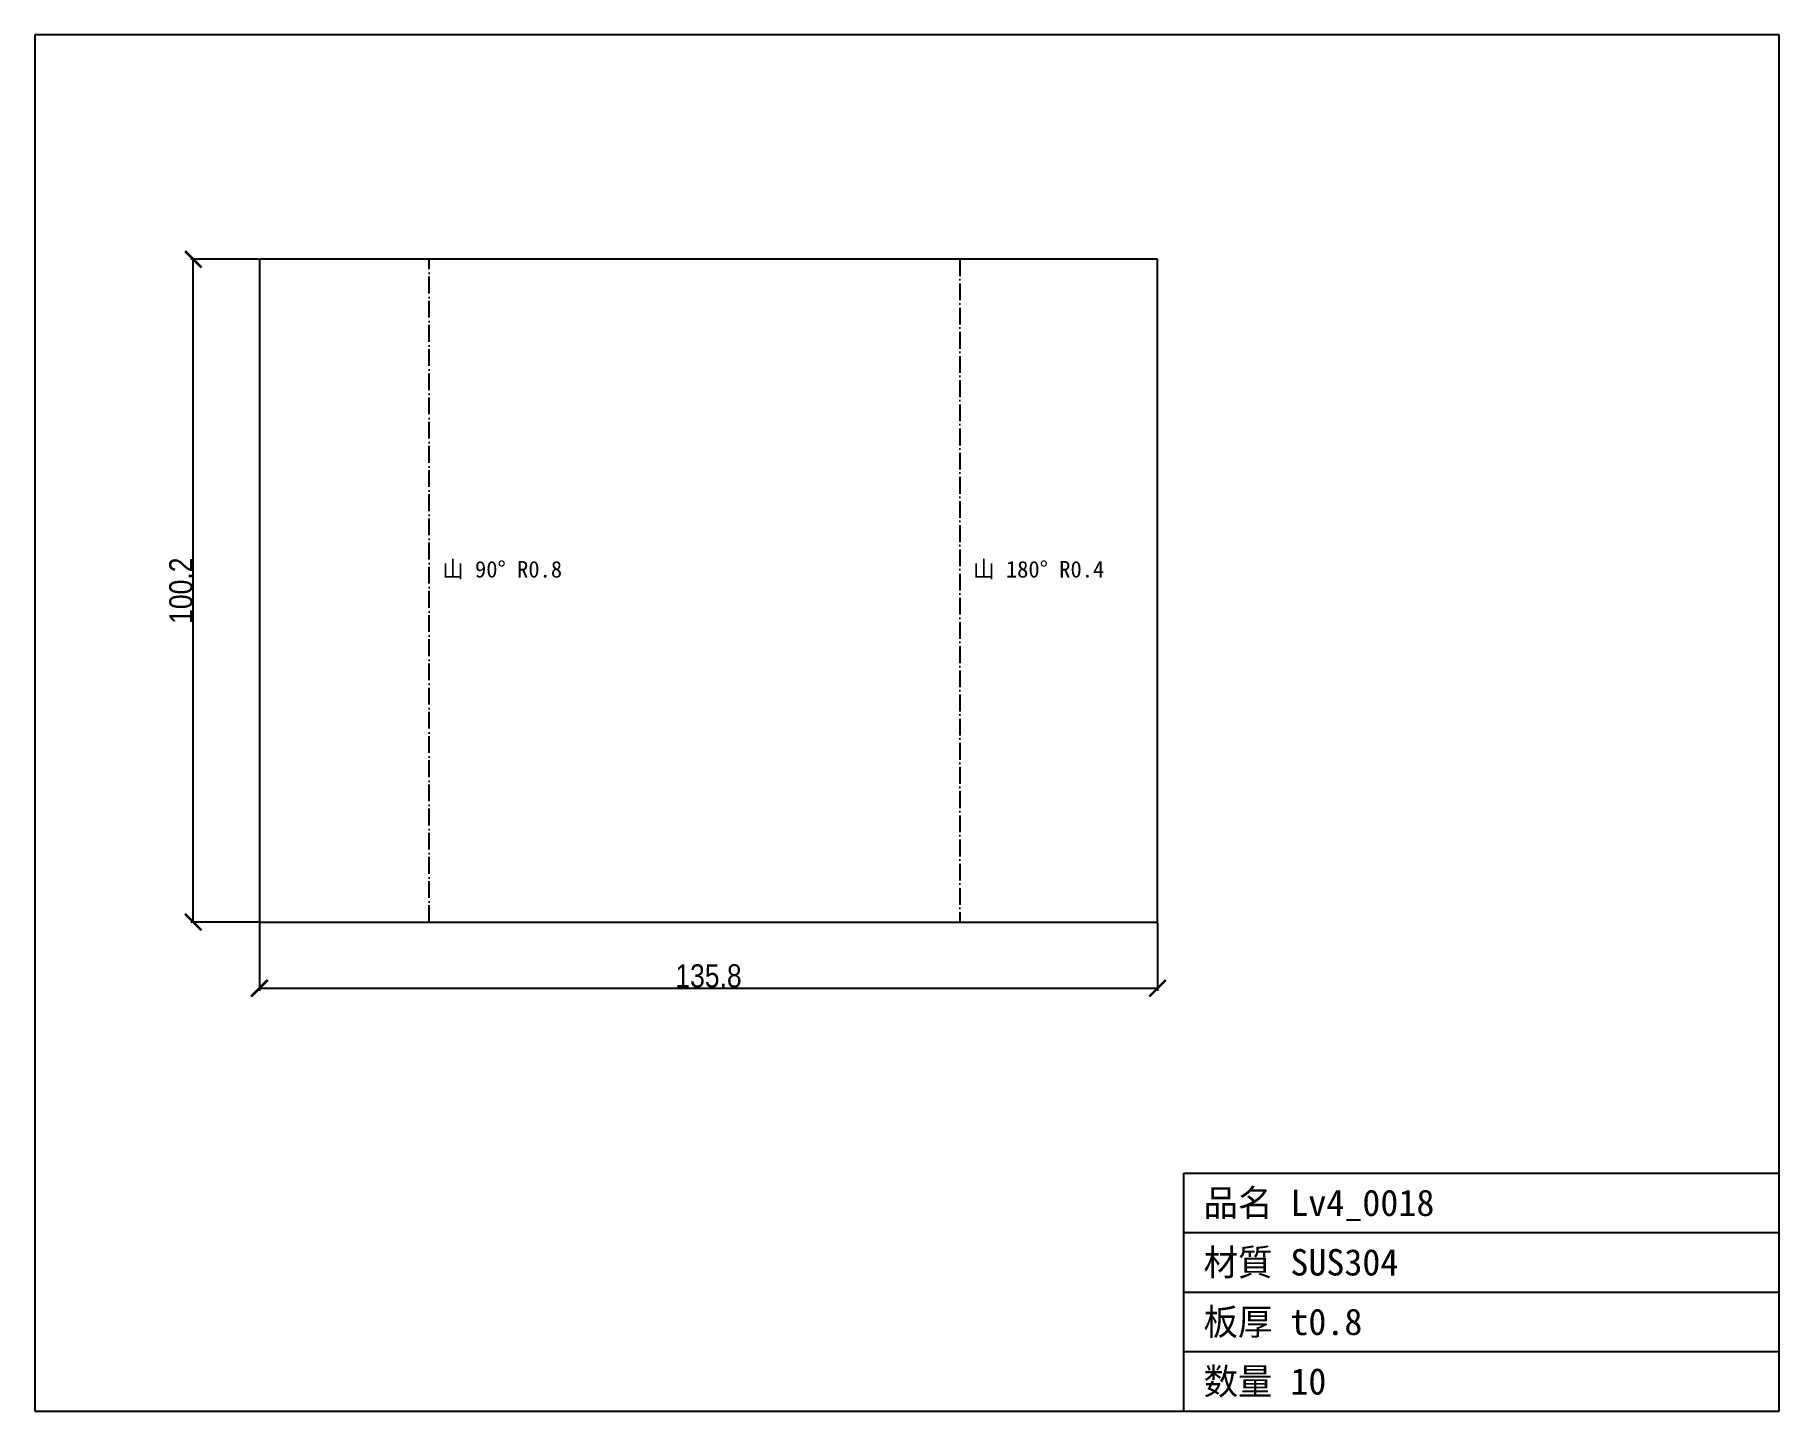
# Model space of a CAD drawing. Header units: millimetres. Extents: x -61 to 203, y -74 to 134.
import ezdxf

# ---------------------------------------------------------------- set-up
doc = ezdxf.new("R2010")
doc.units = ezdxf.units.MM
doc.linetypes.add('DASHDOT', pattern=[3.556, 2.54, -0.508, 0, -0.508])
for name, color, linetype in [('図枠', 7, 'Continuous'), ('外形', 7, 'Continuous'), ('寸法', 7, 'Continuous'), ('文字', 7, 'Continuous'), ('曲げ線', 7, 'Continuous')]:
    doc.layers.add(name, color=color, linetype=linetype)
doc.styles.add('OpenSansCondensed-Light', font='OpenSansCondensed-Light.ttf')
doc.dimstyles.new('EZDXF', dxfattribs={"dimtxt": 0.25, "dimasz": 0.175, "dimexe": 0.375, "dimexo": 0.125, "dimgap": 0.1, "dimtad": 1, "dimlfac": 100, "dimzin": 12, "dimdsep": 46, "dimtxsty": 'OpenSansCondensed-Light', "dimblk": 'ARCHTICK', "dimcen": 2.5, "dimazin": 3, "dimtfac": 0.5, "dimtmove": 2, "dimatfit": 3})

# ---------------------------------------------------------------- blocks, each defined once
blk = doc.blocks.new('_ARCHTICK')
at = {"color": 0, "linetype": 'BYBLOCK', "const_width": 0.15}
blk.add_lwpolyline([(-0.5, -0.5), (0.5, 0.5)], dxfattribs=at)

msp = doc.modelspace()

# ---------------------------------------------------------------- linework, layer by layer
at = {"layer": '図枠'}
for p, q in [((203.14, 134.15), (-60.52, 134.15)), ((-60.52, 134.15), (-60.52, -73.94)), ((203.14, -73.94), (203.14, 134.15)), ((113.14, -73.94), (113.14, -37.94)), ((113.14, -37.94), (203.14, -37.94)), ((113.14, -46.94), (203.14, -46.94)), ((113.14, -55.94), (203.14, -55.94)), ((113.14, -64.94), (203.14, -64.94)), ((-60.52, -73.94), (203.14, -73.94))]:
    msp.add_line(p, q, dxfattribs=at)
at = {"layer": '外形'}
for p, q in [((-26.58, 100.21), (-26.58, 0)), ((109.19, 100.21), (-26.58, 100.21)), ((109.19, 0), (109.19, 100.21)), ((-26.58, 0), (109.19, 0))]:
    msp.add_line(p, q, dxfattribs=at)
at = {"layer": '曲げ線', "color": 3, "linetype": 'DASHDOT'}
for p, q in [((-0.94, 0), (-0.94, 100.21)), ((79.31, 100.21), (79.31, 0))]:
    msp.add_line(p, q, dxfattribs=at)

# ---------------------------------------------------------------- texts
at = {"layer": '文字'}
for s, height, p in [('山 90° R0.8', 2.5, (1.06, 52.1)), ('山 180° R0.4', 2.5, (81.31, 52.1)), ('品名 Lv4_0018', 4, (116.14, -44.44)), ('材質 SUS304', 4, (116.14, -53.44)), ('板厚 t0.8', 4, (116.14, -62.44)), ('数量 10', 4, (116.14, -71.44))]:
    msp.add_text(s, height=height, dxfattribs=at).set_placement(p)

# ---------------------------------------------------------------- dimensions: what is measured, and where the dimension line sits
at = {"layer": '寸法'}
msp.add_linear_dim(base=(-36.58, 0), p1=(-26.58, 0), p2=(-26.58, 100.21), angle=90, dimstyle='EZDXF', override={"dimtxt": 3.5, "dimasz": 2.5, "dimdec": 1, "dimlfac": 1}, dxfattribs=at).render()
msp.add_linear_dim(base=(-26.58, -10), p1=(-26.58, 0), p2=(109.19, 0), dimstyle='EZDXF', override={"dimtxt": 3.5, "dimasz": 2.5, "dimdec": 1, "dimlfac": 1}, dxfattribs=at).render()

doc.saveas('drawing.dxf')
